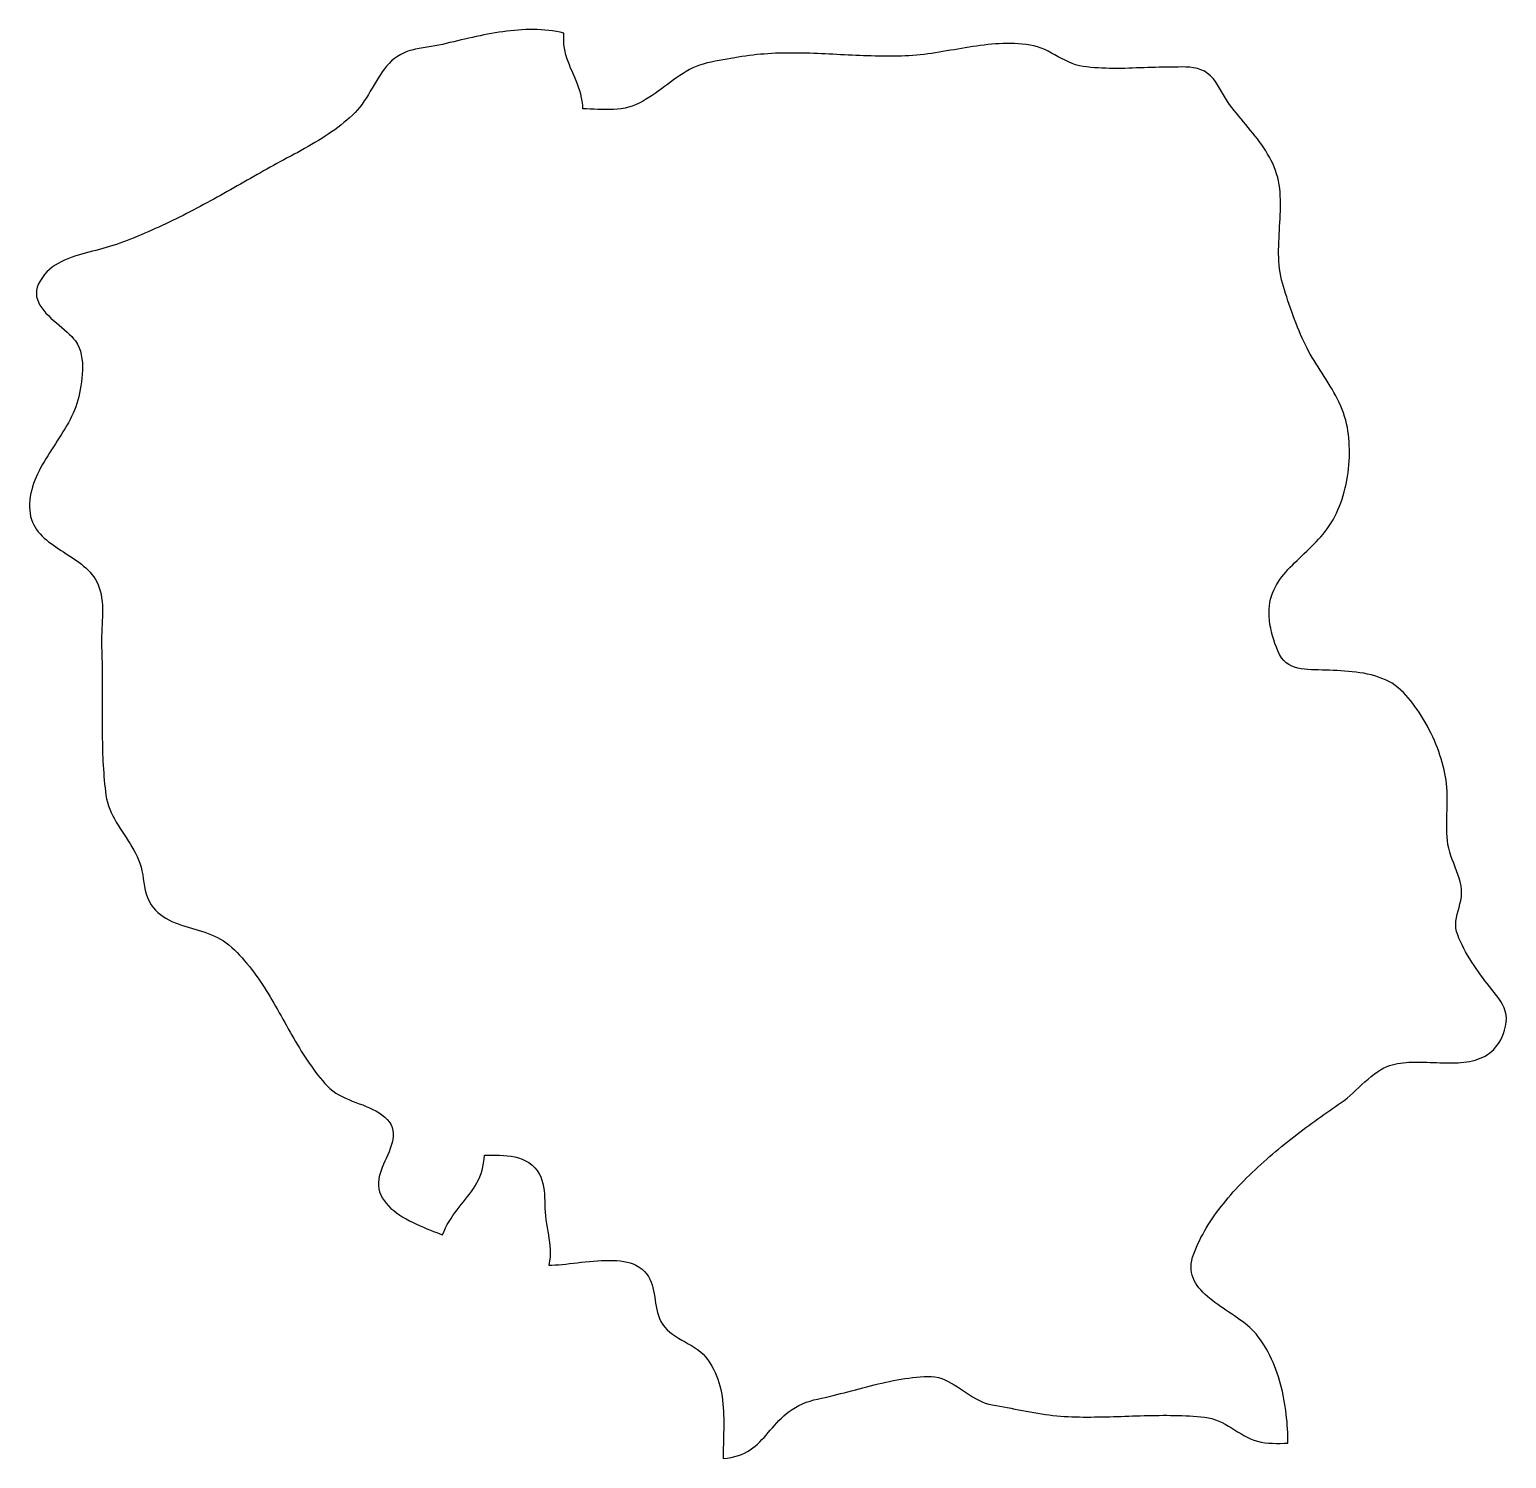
# Model space of a CAD drawing. Extents: x 1.756 to 2.146, y 0.807 to 1.184.
import ezdxf

# ---------------------------------------------------------------- set-up
doc = ezdxf.new("R2010")
doc.units = 0
doc.header["$MEASUREMENT"] = 0
doc.layers.add('C7', color=7, linetype='Continuous')

msp = doc.modelspace()

# ---------------------------------------------------------------- linework, layer by layer
at = {"layer": 'C7'}
msp.add_lwpolyline([(2.13379, 0.95683), (2.13366, 0.95787), (2.13344, 0.9589), (2.13316, 0.95991), (2.13284, 0.9609), (2.13248, 0.96188), (2.1321, 0.96285), (2.13171, 0.96383), (2.13134, 0.9648), (2.13098, 0.96579), (2.13067, 0.96678), (2.1304, 0.96779), (2.13021, 0.96883), (2.13008, 0.96982), (2.12999, 0.97081), (2.12993, 0.97181), (2.12989, 0.9728), (2.12988, 0.97381), (2.12989, 0.97481), (2.12991, 0.97581), (2.12993, 0.97682), (2.12996, 0.97782), (2.12999, 0.97883), (2.13001, 0.97983), (2.13001, 0.98083), (2.13, 0.98184), (2.12997, 0.98284), (2.12991, 0.98383), (2.12982, 0.98483), (2.12971, 0.98572), (2.12957, 0.98663), (2.12939, 0.98756), (2.12919, 0.9885), (2.12896, 0.98945), (2.1287, 0.9904), (2.12841, 0.99136), (2.1281, 0.99233), (2.12776, 0.9933), (2.1274, 0.99427), (2.12701, 0.99524), (2.12661, 0.9962), (2.12618, 0.99716), (2.12573, 0.99811), (2.12526, 0.99905), (2.12477, 0.99998), (2.12427, 1.00089), (2.12374, 1.00179), (2.12321, 1.00268), (2.12265, 1.00354), (2.12208, 1.00438), (2.1215, 1.0052), (2.12091, 1.00599), (2.1203, 1.00675), (2.11969, 1.00749), (2.11906, 1.00819), (2.11843, 1.00886), (2.11779, 1.0095), (2.11704, 1.01016), (2.11625, 1.01076), (2.11544, 1.01131), (2.11459, 1.01179), (2.11371, 1.01223), (2.1128, 1.01262), (2.11188, 1.01296), (2.11093, 1.01327), (2.10997, 1.01353), (2.10899, 1.01375), (2.10799, 1.01395), (2.10699, 1.01411), (2.10598, 1.01425), (2.10497, 1.01436), (2.10396, 1.01446), (2.10294, 1.01454), (2.10194, 1.0146), (2.10093, 1.01466), (2.09994, 1.0147), (2.09896, 1.01475), (2.098, 1.01479), (2.09703, 1.01482), (2.09606, 1.01484), (2.09511, 1.01486), (2.09416, 1.01488), (2.09323, 1.01493), (2.09232, 1.015), (2.09144, 1.01512), (2.09058, 1.01529), (2.08976, 1.01553), (2.08898, 1.01583), (2.08824, 1.01623), (2.08754, 1.01672), (2.08689, 1.01732), (2.0863, 1.01804), (2.08577, 1.01888), (2.0853, 1.01987), (2.08493, 1.02082), (2.08457, 1.02179), (2.08424, 1.02279), (2.08394, 1.0238), (2.08367, 1.02482), (2.08344, 1.02583), (2.08325, 1.02683), (2.08311, 1.02789), (2.08302, 1.02891), (2.083, 1.02989), (2.08303, 1.03084), (2.08311, 1.03175), (2.08325, 1.03263), (2.08343, 1.03348), (2.08366, 1.0343), (2.08394, 1.03509), (2.08425, 1.03585), (2.08461, 1.0366), (2.085, 1.03732), (2.08543, 1.03802), (2.08589, 1.0387), (2.08637, 1.03937), (2.08689, 1.04002), (2.08742, 1.04066), (2.08798, 1.04129), (2.08856, 1.04191), (2.08915, 1.04252), (2.08976, 1.04313), (2.09038, 1.04373), (2.09101, 1.04433), (2.09165, 1.04493), (2.09229, 1.04554), (2.09293, 1.04615), (2.09357, 1.04676), (2.09421, 1.04738), (2.09484, 1.04801), (2.09546, 1.04865), (2.09608, 1.04931), (2.09667, 1.04998), (2.09726, 1.05066), (2.09782, 1.05137), (2.09837, 1.05209), (2.09889, 1.05284), (2.0994, 1.05364), (2.09989, 1.05447), (2.10035, 1.05532), (2.10078, 1.0562), (2.10119, 1.0571), (2.10157, 1.05802), (2.10193, 1.05896), (2.10226, 1.05991), (2.10256, 1.06088), (2.10284, 1.06186), (2.10309, 1.06285), (2.10332, 1.06385), (2.10352, 1.06486), (2.10369, 1.06588), (2.10384, 1.0669), (2.10397, 1.06792), (2.10407, 1.06895), (2.10414, 1.06997), (2.10419, 1.07099), (2.10421, 1.072), (2.10421, 1.07301), (2.10418, 1.07401), (2.10413, 1.075), (2.10405, 1.07598), (2.10395, 1.07694), (2.10382, 1.07789), (2.10367, 1.07883), (2.10347, 1.0798), (2.10323, 1.08075), (2.10295, 1.0817), (2.10263, 1.08263), (2.10228, 1.08355), (2.1019, 1.08446), (2.10149, 1.08536), (2.10106, 1.08625), (2.1006, 1.08713), (2.10012, 1.088), (2.09963, 1.08887), (2.09912, 1.08973), (2.0986, 1.09058), (2.09807, 1.09143), (2.09754, 1.09227), (2.097, 1.09311), (2.09647, 1.09395), (2.09593, 1.09479), (2.09541, 1.09562), (2.09489, 1.09645), (2.09438, 1.09728), (2.09389, 1.09811), (2.09345, 1.09889), (2.09302, 1.0997), (2.09259, 1.10056), (2.09216, 1.10145), (2.09174, 1.10237), (2.09133, 1.10331), (2.09092, 1.10428), (2.09052, 1.10526), (2.09013, 1.10625), (2.08974, 1.10726), (2.08937, 1.10826), (2.089, 1.10927), (2.08865, 1.11027), (2.08831, 1.11127), (2.08798, 1.11225), (2.08766, 1.11322), (2.08736, 1.11416), (2.08707, 1.11508), (2.0868, 1.11597), (2.08654, 1.11683), (2.08629, 1.11777), (2.08608, 1.11872), (2.08591, 1.11968), (2.08577, 1.12065), (2.08567, 1.12164), (2.0856, 1.12263), (2.08556, 1.12363), (2.08553, 1.12464), (2.08553, 1.12565), (2.08555, 1.12667), (2.08558, 1.12769), (2.08563, 1.12872), (2.08568, 1.12975), (2.08573, 1.13077), (2.08579, 1.1318), (2.08585, 1.13283), (2.08591, 1.13385), (2.08595, 1.13487), (2.08599, 1.13588), (2.08601, 1.13689), (2.08602, 1.1379), (2.08601, 1.13889), (2.08597, 1.13988), (2.08591, 1.14086), (2.08582, 1.14183), (2.08569, 1.14283), (2.0855, 1.14382), (2.08528, 1.14477), (2.08501, 1.14571), (2.08469, 1.14662), (2.08435, 1.14752), (2.08396, 1.1484), (2.08355, 1.14926), (2.0831, 1.1501), (2.08263, 1.15093), (2.08213, 1.15174), (2.0816, 1.15255), (2.08106, 1.15334), (2.0805, 1.15412), (2.07992, 1.1549), (2.07933, 1.15566), (2.07872, 1.15642), (2.07811, 1.15718), (2.07749, 1.15793), (2.07687, 1.15869), (2.07624, 1.15944), (2.07562, 1.16019), (2.075, 1.16094), (2.07438, 1.1617), (2.07377, 1.16246), (2.07318, 1.16322), (2.07259, 1.164), (2.07202, 1.16482), (2.07149, 1.16568), (2.07098, 1.16656), (2.07048, 1.16745), (2.06997, 1.16834), (2.06944, 1.16921), (2.06887, 1.17005), (2.06825, 1.17084), (2.06756, 1.17157), (2.06678, 1.17222), (2.06594, 1.17276), (2.06504, 1.17317), (2.06409, 1.17348), (2.06311, 1.17369), (2.06209, 1.17382), (2.06107, 1.17389), (2.06003, 1.17391), (2.05899, 1.17389), (2.05797, 1.17387), (2.05697, 1.17384), (2.056, 1.17383), (2.05501, 1.17382), (2.05403, 1.17381), (2.05304, 1.17379), (2.05204, 1.17376), (2.05104, 1.17373), (2.05003, 1.1737), (2.04902, 1.17366), (2.04801, 1.17363), (2.047, 1.1736), (2.04598, 1.17357), (2.04497, 1.17354), (2.04396, 1.17353), (2.04294, 1.17352), (2.04193, 1.17352), (2.04092, 1.17353), (2.03992, 1.17355), (2.03892, 1.17359), (2.03792, 1.17364), (2.03693, 1.17371), (2.03595, 1.1738), (2.03497, 1.17391), (2.034, 1.17404), (2.03297, 1.17423), (2.03199, 1.1745), (2.03103, 1.17484), (2.0301, 1.17523), (2.02919, 1.17567), (2.02829, 1.17613), (2.0274, 1.17661), (2.02651, 1.1771), (2.02562, 1.17758), (2.02473, 1.17805), (2.02382, 1.17848), (2.0229, 1.17887), (2.02196, 1.17921), (2.02099, 1.17948), (2.02, 1.17968), (2.01895, 1.17982), (2.01792, 1.17993), (2.01689, 1.18001), (2.01587, 1.18006), (2.01485, 1.18009), (2.01383, 1.18009), (2.01282, 1.18007), (2.01182, 1.18003), (2.01081, 1.17996), (2.00981, 1.17988), (2.00882, 1.17979), (2.00782, 1.17968), (2.00683, 1.17955), (2.00584, 1.17942), (2.00485, 1.17928), (2.00387, 1.17912), (2.00288, 1.17896), (2.0019, 1.1788), (2.00091, 1.17863), (1.99993, 1.17846), (1.99894, 1.17829), (1.99796, 1.17812), (1.99697, 1.17796), (1.99598, 1.1778), (1.99499, 1.17764), (1.994, 1.17749), (1.99301, 1.17736), (1.99201, 1.17723), (1.99101, 1.17712), (1.99001, 1.17702), (1.98901, 1.17694), (1.988, 1.17687), (1.98702, 1.17682), (1.98604, 1.17678), (1.98505, 1.17676), (1.98406, 1.17674), (1.98307, 1.17673), (1.98208, 1.17673), (1.98108, 1.17674), (1.98008, 1.17675), (1.97908, 1.17677), (1.97807, 1.1768), (1.97707, 1.17683), (1.97606, 1.17687), (1.97505, 1.17691), (1.97404, 1.17695), (1.97303, 1.177), (1.97201, 1.17704), (1.971, 1.17709), (1.96998, 1.17714), (1.96897, 1.1772), (1.96795, 1.17725), (1.96694, 1.17729), (1.96592, 1.17734), (1.96491, 1.17739), (1.96389, 1.17743), (1.96288, 1.17746), (1.96186, 1.1775), (1.96085, 1.17753), (1.95984, 1.17755), (1.95883, 1.17756), (1.95782, 1.17757), (1.95681, 1.17758), (1.95581, 1.17757), (1.9548, 1.17755), (1.9538, 1.17753), (1.9528, 1.1775), (1.95181, 1.17745), (1.95082, 1.17739), (1.94983, 1.17732), (1.94884, 1.17724), (1.94786, 1.17715), (1.94688, 1.17704), (1.9459, 1.17692), (1.94493, 1.17678), (1.94396, 1.17662), (1.943, 1.17645), (1.94205, 1.17628), (1.94105, 1.17612), (1.94003, 1.17595), (1.93899, 1.17578), (1.93793, 1.1756), (1.93687, 1.17541), (1.93582, 1.17519), (1.93478, 1.17495), (1.93377, 1.17468), (1.9328, 1.17438), (1.93187, 1.17404), (1.931, 1.17365), (1.93012, 1.1732), (1.92926, 1.17272), (1.92842, 1.1722), (1.92758, 1.17166), (1.92676, 1.1711), (1.92594, 1.17051), (1.92513, 1.16992), (1.92432, 1.16931), (1.92351, 1.16871), (1.9227, 1.1681), (1.92189, 1.16751), (1.92107, 1.16692), (1.92024, 1.16635), (1.9194, 1.16581), (1.91855, 1.16529), (1.91769, 1.1648), (1.91681, 1.16434), (1.91591, 1.16393), (1.915, 1.16357), (1.91407, 1.16327), (1.91311, 1.16304), (1.91213, 1.16287), (1.91113, 1.16276), (1.91011, 1.16269), (1.90908, 1.16266), (1.90805, 1.16265), (1.90701, 1.16267), (1.90598, 1.16271), (1.90496, 1.16275), (1.90395, 1.16279), (1.90296, 1.16282), (1.902, 1.16283), (1.90194, 1.16385), (1.90182, 1.16484), (1.90165, 1.1658), (1.90143, 1.16673), (1.90117, 1.16764), (1.90087, 1.16853), (1.90055, 1.1694), (1.90021, 1.17025), (1.89985, 1.1711), (1.89949, 1.17194), (1.89913, 1.17278), (1.89877, 1.17362), (1.89843, 1.17446), (1.8981, 1.17532), (1.8978, 1.17618), (1.89753, 1.17706), (1.89731, 1.17795), (1.89713, 1.17887), (1.897, 1.17981), (1.89693, 1.18078), (1.89693, 1.18179), (1.897, 1.18283), (1.896, 1.18305), (1.895, 1.18324), (1.89399, 1.1834), (1.89299, 1.18353), (1.89199, 1.18363), (1.89098, 1.1837), (1.88997, 1.18375), (1.88896, 1.18377), (1.88795, 1.18377), (1.88694, 1.18375), (1.88593, 1.18371), (1.88493, 1.18364), (1.88392, 1.18356), (1.88291, 1.18346), (1.8819, 1.18334), (1.88089, 1.18321), (1.87988, 1.18306), (1.87887, 1.1829), (1.87787, 1.18272), (1.87687, 1.18254), (1.87586, 1.18234), (1.87486, 1.18214), (1.87386, 1.18193), (1.87287, 1.18171), (1.87187, 1.18149), (1.87088, 1.18126), (1.86989, 1.18103), (1.86891, 1.1808), (1.86792, 1.18056), (1.86694, 1.18033), (1.86597, 1.1801), (1.865, 1.17987), (1.86398, 1.17965), (1.86296, 1.17946), (1.86193, 1.1793), (1.8609, 1.17914), (1.85987, 1.17898), (1.85885, 1.1788), (1.85783, 1.17859), (1.85683, 1.17833), (1.85585, 1.17803), (1.85489, 1.17766), (1.85396, 1.17721), (1.85305, 1.17668), (1.85227, 1.17612), (1.85155, 1.1755), (1.85087, 1.17484), (1.85022, 1.17412), (1.84962, 1.17337), (1.84904, 1.17259), (1.84849, 1.17177), (1.84796, 1.17094), (1.84744, 1.17008), (1.84693, 1.16922), (1.84643, 1.16835), (1.84592, 1.16748), (1.84541, 1.16662), (1.84489, 1.16577), (1.84434, 1.16493), (1.84378, 1.16412), (1.84319, 1.16334), (1.84257, 1.16259), (1.8419, 1.16188), (1.8412, 1.16119), (1.84047, 1.16051), (1.83972, 1.15985), (1.83895, 1.15921), (1.83816, 1.15858), (1.83735, 1.15796), (1.83653, 1.15736), (1.83569, 1.15677), (1.83484, 1.15619), (1.83397, 1.15562), (1.8331, 1.15506), (1.83221, 1.15451), (1.83132, 1.15397), (1.83042, 1.15344), (1.82951, 1.15291), (1.8286, 1.1524), (1.82769, 1.15189), (1.82677, 1.15138), (1.82585, 1.15088), (1.82493, 1.15039), (1.82402, 1.14989), (1.8231, 1.1494), (1.8222, 1.14892), (1.82129, 1.14843), (1.8204, 1.14795), (1.81951, 1.14746), (1.81863, 1.14698), (1.81776, 1.14649), (1.81691, 1.14601), (1.81604, 1.14551), (1.81517, 1.14501), (1.8143, 1.14451), (1.81343, 1.14401), (1.81256, 1.14351), (1.81168, 1.14301), (1.81081, 1.14251), (1.80993, 1.14202), (1.80905, 1.14152), (1.80816, 1.14102), (1.80728, 1.14053), (1.80639, 1.14003), (1.8055, 1.13954), (1.80461, 1.13905), (1.80372, 1.13856), (1.80283, 1.13807), (1.80193, 1.13759), (1.80103, 1.13711), (1.80013, 1.13663), (1.79923, 1.13616), (1.79833, 1.13569), (1.79742, 1.13522), (1.79652, 1.13476), (1.79561, 1.13431), (1.7947, 1.13385), (1.79378, 1.1334), (1.79287, 1.13296), (1.79195, 1.13252), (1.79103, 1.13209), (1.79011, 1.13167), (1.78919, 1.13125), (1.78827, 1.13083), (1.78734, 1.13043), (1.78642, 1.13003), (1.78549, 1.12964), (1.78456, 1.12925), (1.78363, 1.12887), (1.78269, 1.1285), (1.78176, 1.12814), (1.78082, 1.12779), (1.77988, 1.12744), (1.77894, 1.1271), (1.778, 1.12678), (1.77714, 1.1265), (1.77627, 1.12624), (1.77537, 1.12599), (1.77446, 1.12575), (1.77354, 1.12551), (1.7726, 1.12528), (1.77167, 1.12504), (1.77073, 1.12479), (1.76979, 1.12453), (1.76885, 1.12426), (1.76793, 1.12397), (1.76702, 1.12365), (1.76612, 1.12331), (1.76525, 1.12294), (1.7644, 1.12253), (1.76357, 1.12208), (1.76278, 1.1216), (1.76202, 1.12106), (1.7613, 1.12048), (1.76063, 1.11984), (1.75999, 1.11914), (1.75941, 1.11838), (1.75888, 1.11755), (1.75841, 1.11666), (1.75807, 1.1158), (1.75788, 1.11496), (1.75783, 1.11415), (1.7579, 1.11335), (1.75809, 1.11258), (1.75838, 1.11183), (1.75876, 1.11109), (1.75923, 1.11038), (1.75976, 1.10968), (1.76036, 1.10899), (1.761, 1.10832), (1.76168, 1.10766), (1.76239, 1.10702), (1.76311, 1.10639), (1.76384, 1.10576), (1.76455, 1.10515), (1.76526, 1.10455), (1.76593, 1.10395), (1.76656, 1.10336), (1.76714, 1.10277), (1.76766, 1.10219), (1.76811, 1.10162), (1.76864, 1.10075), (1.76908, 1.09985), (1.76943, 1.09891), (1.76968, 1.09794), (1.76986, 1.09695), (1.76997, 1.09594), (1.77002, 1.09492), (1.77001, 1.09389), (1.76995, 1.09285), (1.76986, 1.09182), (1.76973, 1.0908), (1.76958, 1.08979), (1.76941, 1.0888), (1.76923, 1.08784), (1.76903, 1.08692), (1.76879, 1.08602), (1.76852, 1.08513), (1.76821, 1.08426), (1.76788, 1.08339), (1.76751, 1.08254), (1.76712, 1.0817), (1.7667, 1.08087), (1.76626, 1.08005), (1.76581, 1.07923), (1.76533, 1.07842), (1.76485, 1.07762), (1.76435, 1.07682), (1.76385, 1.07603), (1.76334, 1.07524), (1.76283, 1.07445), (1.76232, 1.07366), (1.76181, 1.07288), (1.76131, 1.07209), (1.76081, 1.0713), (1.76032, 1.07051), (1.75985, 1.06972), (1.75939, 1.06893), (1.75895, 1.06812), (1.75853, 1.06732), (1.75814, 1.06651), (1.75777, 1.06569), (1.75743, 1.06486), (1.75711, 1.06402), (1.75684, 1.06317), (1.7566, 1.06231), (1.75639, 1.06144), (1.75623, 1.06056), (1.75612, 1.05966), (1.75605, 1.05875), (1.75603, 1.05783), (1.75606, 1.05694), (1.75616, 1.0561), (1.75632, 1.0553), (1.75653, 1.05454), (1.7568, 1.05382), (1.75712, 1.05313), (1.75748, 1.05248), (1.75789, 1.05186), (1.75834, 1.05126), (1.75882, 1.0507), (1.75934, 1.05016), (1.75989, 1.04963), (1.76047, 1.04913), (1.76107, 1.04865), (1.76169, 1.04818), (1.76233, 1.04772), (1.76299, 1.04727), (1.76366, 1.04682), (1.76433, 1.04638), (1.76502, 1.04595), (1.7657, 1.04551), (1.76639, 1.04507), (1.76707, 1.04463), (1.76774, 1.04418), (1.7684, 1.04372), (1.76906, 1.04324), (1.76969, 1.04275), (1.7703, 1.04225), (1.7709, 1.04173), (1.77146, 1.04118), (1.772, 1.04061), (1.7725, 1.04001), (1.77297, 1.03939), (1.7734, 1.03873), (1.77379, 1.03804), (1.77414, 1.03731), (1.77443, 1.03654), (1.77468, 1.03574), (1.77489, 1.0348), (1.77505, 1.03384), (1.77516, 1.03287), (1.77523, 1.03188), (1.77527, 1.03087), (1.77527, 1.02986), (1.77525, 1.02884), (1.77522, 1.02782), (1.77517, 1.0268), (1.77512, 1.02578), (1.77507, 1.02476), (1.77503, 1.02376), (1.77501, 1.02276), (1.77501, 1.02179), (1.77503, 1.02083), (1.77507, 1.01985), (1.77511, 1.01887), (1.77513, 1.01789), (1.77516, 1.0169), (1.77517, 1.01591), (1.77519, 1.01491), (1.7752, 1.01391), (1.7752, 1.01291), (1.77521, 1.01191), (1.77521, 1.0109), (1.77521, 1.00989), (1.7752, 1.00888), (1.7752, 1.00787), (1.77519, 1.00686), (1.77519, 1.00585), (1.77518, 1.00483), (1.77518, 1.00382), (1.77518, 1.0028), (1.77517, 1.00178), (1.77518, 1.00077), (1.77518, 0.99975), (1.77518, 0.99874), (1.77519, 0.99772), (1.77521, 0.99671), (1.77523, 0.9957), (1.77525, 0.99469), (1.77528, 0.99368), (1.77531, 0.99268), (1.77535, 0.99167), (1.7754, 0.99067), (1.77545, 0.98968), (1.77551, 0.98868), (1.77558, 0.98769), (1.77566, 0.9867), (1.77574, 0.98572), (1.77584, 0.98474), (1.77594, 0.98376), (1.77606, 0.98279), (1.77618, 0.98183), (1.77635, 0.98086), (1.77658, 0.97993), (1.77686, 0.97901), (1.77719, 0.97811), (1.77756, 0.97724), (1.77797, 0.97638), (1.77842, 0.97553), (1.77889, 0.97469), (1.77939, 0.97387), (1.7799, 0.97305), (1.78042, 0.97223), (1.78095, 0.97142), (1.78149, 0.9706), (1.78201, 0.96979), (1.78253, 0.96897), (1.78303, 0.96814), (1.78351, 0.9673), (1.78397, 0.96646), (1.78439, 0.9656), (1.78477, 0.96472), (1.78512, 0.96383), (1.78543, 0.96282), (1.78567, 0.9618), (1.78587, 0.96079), (1.78603, 0.95977), (1.78619, 0.95875), (1.78636, 0.95775), (1.78657, 0.95675), (1.78683, 0.95576), (1.78716, 0.95478), (1.78759, 0.95382), (1.78814, 0.95288), (1.78868, 0.95214), (1.78927, 0.95146), (1.7899, 0.95085), (1.79057, 0.95029), (1.79128, 0.94978), (1.79202, 0.94932), (1.79279, 0.9489), (1.79359, 0.94851), (1.79441, 0.94816), (1.79525, 0.94784), (1.79611, 0.94754), (1.79698, 0.94725), (1.79786, 0.94698), (1.79874, 0.94671), (1.79963, 0.94645), (1.80052, 0.94619), (1.8014, 0.94591), (1.80228, 0.94563), (1.80314, 0.94532), (1.80399, 0.945), (1.80483, 0.94465), (1.80564, 0.94426), (1.80643, 0.94384), (1.80719, 0.94338), (1.80792, 0.94287), (1.80862, 0.94231), (1.80936, 0.94165), (1.81007, 0.94097), (1.81077, 0.94028), (1.81145, 0.93958), (1.81212, 0.93887), (1.81276, 0.93814), (1.81339, 0.9374), (1.81401, 0.93664), (1.8146, 0.93588), (1.81519, 0.93511), (1.81576, 0.93433), (1.81632, 0.93353), (1.81687, 0.93273), (1.81741, 0.93193), (1.81794, 0.93111), (1.81846, 0.93029), (1.81897, 0.92946), (1.81947, 0.92863), (1.81997, 0.9278), (1.82046, 0.92696), (1.82095, 0.92611), (1.82143, 0.92527), (1.82191, 0.92442), (1.82239, 0.92357), (1.82286, 0.92272), (1.82334, 0.92187), (1.82381, 0.92102), (1.82429, 0.92017), (1.82477, 0.91932), (1.82525, 0.91847), (1.82573, 0.91763), (1.82622, 0.91679), (1.82671, 0.91596), (1.82721, 0.91513), (1.82772, 0.9143), (1.82823, 0.91348), (1.82875, 0.91267), (1.82928, 0.91187), (1.82982, 0.91107), (1.83037, 0.91028), (1.83093, 0.9095), (1.8315, 0.90873), (1.83209, 0.90797), (1.83269, 0.90722), (1.83331, 0.90649), (1.83394, 0.90576), (1.83459, 0.90505), (1.83528, 0.90438), (1.83602, 0.90377), (1.8368, 0.90322), (1.83762, 0.90273), (1.83847, 0.90228), (1.83935, 0.90186), (1.84024, 0.90148), (1.84115, 0.90111), (1.84207, 0.90076), (1.84299, 0.90042), (1.84391, 0.90007), (1.84482, 0.89971), (1.84571, 0.89933), (1.84658, 0.89892), (1.84742, 0.89849), (1.84823, 0.89801), (1.849, 0.89748), (1.84972, 0.89689), (1.85039, 0.89624), (1.85096, 0.89554), (1.8514, 0.89483), (1.8517, 0.89409), (1.85189, 0.89334), (1.85197, 0.89257), (1.85195, 0.89179), (1.85185, 0.891), (1.85168, 0.89019), (1.85145, 0.88938), (1.85117, 0.88857), (1.85086, 0.88774), (1.85051, 0.88692), (1.85015, 0.88609), (1.84978, 0.88526), (1.84943, 0.88444), (1.84909, 0.88361), (1.84877, 0.88279), (1.8485, 0.88198), (1.84829, 0.88118), (1.84813, 0.88038), (1.84805, 0.8796), (1.84806, 0.87883), (1.84817, 0.87796), (1.84838, 0.87713), (1.84869, 0.87634), (1.84908, 0.87557), (1.84955, 0.87484), (1.85009, 0.87413), (1.8507, 0.87346), (1.85137, 0.87281), (1.8521, 0.8722), (1.85287, 0.87161), (1.85368, 0.87105), (1.85453, 0.87051), (1.8554, 0.87), (1.8563, 0.86951), (1.85721, 0.86905), (1.85813, 0.86861), (1.85905, 0.86819), (1.85997, 0.8678), (1.86087, 0.86742), (1.86176, 0.86706), (1.86262, 0.86673), (1.86345, 0.86641), (1.86424, 0.86611), (1.865, 0.86583), (1.86537, 0.86677), (1.86579, 0.86767), (1.86623, 0.86852), (1.86671, 0.86935), (1.86721, 0.87015), (1.86773, 0.87091), (1.86826, 0.87166), (1.86881, 0.87239), (1.86936, 0.8731), (1.86992, 0.8738), (1.87048, 0.8745), (1.87103, 0.87519), (1.87158, 0.87589), (1.87211, 0.87659), (1.87262, 0.87729), (1.87312, 0.87802), (1.87358, 0.87875), (1.87402, 0.87951), (1.87443, 0.8803), (1.8748, 0.88111), (1.87513, 0.88196), (1.87541, 0.88284), (1.87564, 0.88377), (1.87582, 0.88474), (1.87594, 0.88576), (1.876, 0.88683), (1.87697, 0.88683), (1.87796, 0.88683), (1.87897, 0.88683), (1.87999, 0.88681), (1.88102, 0.88677), (1.88204, 0.88668), (1.88305, 0.88656), (1.88405, 0.88637), (1.88502, 0.88612), (1.88595, 0.8858), (1.88685, 0.88538), (1.88771, 0.88488), (1.88851, 0.88426), (1.88928, 0.88353), (1.88992, 0.88275), (1.89044, 0.88195), (1.89086, 0.88112), (1.89119, 0.88026), (1.89144, 0.87938), (1.89163, 0.87847), (1.89175, 0.87755), (1.89184, 0.87662), (1.89189, 0.87567), (1.89193, 0.87471), (1.89195, 0.87374), (1.89198, 0.87277), (1.89203, 0.8718), (1.8921, 0.87083), (1.89222, 0.86975), (1.89237, 0.86872), (1.89254, 0.86772), (1.89271, 0.86674), (1.89289, 0.86578), (1.89305, 0.86483), (1.89319, 0.86388), (1.8933, 0.86293), (1.89337, 0.86196), (1.89338, 0.86098), (1.89333, 0.85996), (1.8932, 0.85892), (1.893, 0.85783), (1.89381, 0.85784), (1.89466, 0.85788), (1.89556, 0.85794), (1.8965, 0.85803), (1.89747, 0.85812), (1.89846, 0.85823), (1.89948, 0.85834), (1.90052, 0.85846), (1.90157, 0.85858), (1.90263, 0.85869), (1.9037, 0.8588), (1.90477, 0.8589), (1.90583, 0.85898), (1.90688, 0.85904), (1.90793, 0.85908), (1.90895, 0.85909), (1.90995, 0.85907), (1.91093, 0.85902), (1.91187, 0.85893), (1.91278, 0.85881), (1.91365, 0.85863), (1.91448, 0.85841), (1.91525, 0.85813), (1.91598, 0.8578), (1.91686, 0.85728), (1.91763, 0.85672), (1.91829, 0.85611), (1.91884, 0.85547), (1.91931, 0.8548), (1.9197, 0.85409), (1.92002, 0.85336), (1.92028, 0.85261), (1.92049, 0.85183), (1.92066, 0.85104), (1.92081, 0.85024), (1.92094, 0.84942), (1.92106, 0.8486), (1.92118, 0.84778), (1.92132, 0.84696), (1.92148, 0.84614), (1.92168, 0.84532), (1.92192, 0.84452), (1.92222, 0.84374), (1.92258, 0.84297), (1.92302, 0.84222), (1.92357, 0.84146), (1.9242, 0.84078), (1.92489, 0.84016), (1.92564, 0.83959), (1.92642, 0.83905), (1.92724, 0.83854), (1.92808, 0.83806), (1.92894, 0.83758), (1.92979, 0.8371), (1.93064, 0.83661), (1.93146, 0.83609), (1.93225, 0.83555), (1.93301, 0.83496), (1.93371, 0.83432), (1.93435, 0.83362), (1.93496, 0.83283), (1.93551, 0.83203), (1.93602, 0.83121), (1.93648, 0.83037), (1.93689, 0.82951), (1.93726, 0.82864), (1.93759, 0.82776), (1.93788, 0.82686), (1.93813, 0.82595), (1.93835, 0.82503), (1.93854, 0.8241), (1.9387, 0.82316), (1.93883, 0.82221), (1.93893, 0.82126), (1.93901, 0.8203), (1.93907, 0.81933), (1.93912, 0.81837), (1.93914, 0.81739), (1.93915, 0.81642), (1.93915, 0.81545), (1.93915, 0.81447), (1.93913, 0.8135), (1.93911, 0.81253), (1.93908, 0.81157), (1.93906, 0.81061), (1.93903, 0.80965), (1.93901, 0.8087), (1.939, 0.80776), (1.939, 0.80683), (1.9401, 0.80693), (1.94114, 0.80709), (1.94211, 0.80731), (1.94301, 0.80758), (1.94386, 0.8079), (1.94466, 0.80826), (1.94542, 0.80867), (1.94613, 0.80911), (1.9468, 0.80959), (1.94744, 0.8101), (1.94806, 0.81064), (1.94865, 0.8112), (1.94922, 0.81179), (1.94978, 0.81239), (1.95033, 0.81301), (1.95088, 0.81364), (1.95143, 0.81427), (1.95199, 0.81491), (1.95255, 0.81555), (1.95313, 0.81619), (1.95373, 0.81682), (1.95436, 0.81745), (1.95502, 0.81806), (1.95571, 0.81865), (1.95644, 0.81923), (1.95721, 0.81978), (1.95804, 0.82031), (1.95899, 0.82084), (1.95996, 0.82128), (1.96093, 0.82166), (1.96191, 0.82198), (1.96289, 0.82225), (1.96389, 0.82249), (1.9649, 0.82272), (1.96592, 0.82294), (1.96695, 0.82317), (1.968, 0.82342), (1.96896, 0.82367), (1.96993, 0.82392), (1.97091, 0.82417), (1.97189, 0.82443), (1.97288, 0.82469), (1.97387, 0.82496), (1.97486, 0.82522), (1.97586, 0.82548), (1.97686, 0.82573), (1.97786, 0.82599), (1.97887, 0.82623), (1.97987, 0.82648), (1.98088, 0.82671), (1.98189, 0.82693), (1.9829, 0.82715), (1.98392, 0.82735), (1.98493, 0.82754), (1.98594, 0.82772), (1.98695, 0.82788), (1.98796, 0.82803), (1.98897, 0.82816), (1.98998, 0.82827), (1.99099, 0.82836), (1.99199, 0.82843), (1.993, 0.82848), (1.99395, 0.82847), (1.99488, 0.82836), (1.99578, 0.82816), (1.99666, 0.82789), (1.99751, 0.82756), (1.99835, 0.82716), (1.99917, 0.82672), (1.99998, 0.82624), (2.00078, 0.82573), (2.00157, 0.8252), (2.00237, 0.82467), (2.00316, 0.82413), (2.00396, 0.8236), (2.00477, 0.82309), (2.00559, 0.82261), (2.00643, 0.82217), (2.00729, 0.82177), (2.00816, 0.82143), (2.00906, 0.82115), (2.01, 0.82096), (2.01098, 0.82079), (2.01196, 0.82061), (2.01295, 0.82043), (2.01394, 0.82025), (2.01494, 0.82006), (2.01594, 0.81987), (2.01694, 0.81967), (2.01795, 0.81948), (2.01896, 0.8193), (2.01996, 0.81911), (2.02097, 0.81894), (2.02198, 0.81877), (2.02299, 0.81861), (2.024, 0.81846), (2.025, 0.81832), (2.02601, 0.81819), (2.02701, 0.81809), (2.02801, 0.81799), (2.029, 0.81792), (2.03, 0.81787), (2.03099, 0.81783), (2.03198, 0.8178), (2.03298, 0.81778), (2.03398, 0.81776), (2.03497, 0.81776), (2.03597, 0.81776), (2.03697, 0.81777), (2.03797, 0.81778), (2.03898, 0.8178), (2.03998, 0.81782), (2.04098, 0.81785), (2.04199, 0.81788), (2.04299, 0.81791), (2.044, 0.81794), (2.045, 0.81797), (2.04601, 0.818), (2.04701, 0.81804), (2.04802, 0.81807), (2.04902, 0.8181), (2.05003, 0.81813), (2.05103, 0.81815), (2.05204, 0.81817), (2.05304, 0.81819), (2.05404, 0.8182), (2.05504, 0.81821), (2.05605, 0.81821), (2.05705, 0.8182), (2.05805, 0.81819), (2.05904, 0.81816), (2.06004, 0.81813), (2.06104, 0.81809), (2.06203, 0.81804), (2.06303, 0.81798), (2.06402, 0.8179), (2.06501, 0.81782), (2.066, 0.81772), (2.06699, 0.81757), (2.06795, 0.81734), (2.06887, 0.81705), (2.06975, 0.8167), (2.07061, 0.8163), (2.07145, 0.81586), (2.07228, 0.81539), (2.07309, 0.8149), (2.0739, 0.8144), (2.07471, 0.81389), (2.07553, 0.8134), (2.07636, 0.81292), (2.07721, 0.81246), (2.07809, 0.81204), (2.079, 0.81167), (2.07996, 0.81136), (2.08094, 0.81113), (2.08193, 0.81097), (2.08294, 0.81087), (2.08395, 0.81082), (2.08496, 0.81081), (2.08598, 0.81081), (2.08699, 0.81082), (2.088, 0.81083), (2.08799, 0.81175), (2.08797, 0.81269), (2.08793, 0.81364), (2.08789, 0.8146), (2.08782, 0.81557), (2.08774, 0.81654), (2.08765, 0.81753), (2.08754, 0.81851), (2.08741, 0.81951), (2.08727, 0.8205), (2.08711, 0.8215), (2.08693, 0.82249), (2.08673, 0.82348), (2.08652, 0.82448), (2.08628, 0.82546), (2.08603, 0.82645), (2.08575, 0.82742), (2.08546, 0.82839), (2.08514, 0.82935), (2.0848, 0.83029), (2.08445, 0.83123), (2.08407, 0.83215), (2.08366, 0.83306), (2.08324, 0.83395), (2.08279, 0.83483), (2.08231, 0.83569), (2.08182, 0.83653), (2.08129, 0.83734), (2.08075, 0.83814), (2.08017, 0.83891), (2.07958, 0.83966), (2.07907, 0.84023), (2.07852, 0.84079), (2.07793, 0.84134), (2.07731, 0.84188), (2.07667, 0.84241), (2.07599, 0.84293), (2.0753, 0.84344), (2.07459, 0.84395), (2.07386, 0.84445), (2.07313, 0.84495), (2.07239, 0.84545), (2.07164, 0.84595), (2.0709, 0.84645), (2.07017, 0.84695), (2.06945, 0.84746), (2.06874, 0.84797), (2.06805, 0.8485), (2.06738, 0.84903), (2.06673, 0.84957), (2.06612, 0.85012), (2.06554, 0.85069), (2.065, 0.85127), (2.06449, 0.85187), (2.06404, 0.85248), (2.06363, 0.85312), (2.06328, 0.85377), (2.06298, 0.85445), (2.06275, 0.85515), (2.06258, 0.85587), (2.06247, 0.85662), (2.06245, 0.8574), (2.06249, 0.85821), (2.06262, 0.85905), (2.06284, 0.85992), (2.06314, 0.86083), (2.06348, 0.86169), (2.06384, 0.86255), (2.06422, 0.86341), (2.06463, 0.86426), (2.06505, 0.8651), (2.0655, 0.86594), (2.06596, 0.86678), (2.06645, 0.8676), (2.06695, 0.86843), (2.06747, 0.86925), (2.06801, 0.87006), (2.06857, 0.87087), (2.06914, 0.87167), (2.06973, 0.87246), (2.07033, 0.87325), (2.07095, 0.87404), (2.07158, 0.87482), (2.07223, 0.87559), (2.07289, 0.87636), (2.07356, 0.87712), (2.07424, 0.87787), (2.07494, 0.87862), (2.07564, 0.87937), (2.07636, 0.8801), (2.07708, 0.88083), (2.07781, 0.88156), (2.07856, 0.88228), (2.07931, 0.88299), (2.08006, 0.8837), (2.08083, 0.8844), (2.0816, 0.88509), (2.08238, 0.88578), (2.08316, 0.88646), (2.08394, 0.88713), (2.08473, 0.8878), (2.08553, 0.88846), (2.08632, 0.88911), (2.08712, 0.88976), (2.08792, 0.8904), (2.08873, 0.89103), (2.08953, 0.89166), (2.09033, 0.89227), (2.09113, 0.89289), (2.09193, 0.89349), (2.09273, 0.89409), (2.09353, 0.89468), (2.09433, 0.89526), (2.09512, 0.89584), (2.0959, 0.89641), (2.09669, 0.89697), (2.09746, 0.89752), (2.09824, 0.89807), (2.099, 0.89861), (2.09976, 0.89914), (2.10051, 0.89967), (2.10126, 0.90018), (2.102, 0.90069), (2.10279, 0.90127), (2.10358, 0.9019), (2.10436, 0.90257), (2.10515, 0.90326), (2.10593, 0.90399), (2.10672, 0.90472), (2.10751, 0.90545), (2.1083, 0.90618), (2.10911, 0.90689), (2.10992, 0.90757), (2.11074, 0.90821), (2.11157, 0.90881), (2.11242, 0.90935), (2.11329, 0.90983), (2.11416, 0.91022), (2.11482, 0.91047), (2.1155, 0.91067), (2.1162, 0.91085), (2.11691, 0.911), (2.11764, 0.91112), (2.11839, 0.91121), (2.11915, 0.91128), (2.11992, 0.91133), (2.1207, 0.91136), (2.12149, 0.91138), (2.12229, 0.91138), (2.1231, 0.91137), (2.12391, 0.91135), (2.12473, 0.91133), (2.12555, 0.9113), (2.12637, 0.91127), (2.1272, 0.91124), (2.12802, 0.91121), (2.12884, 0.91119), (2.12966, 0.91117), (2.13047, 0.91116), (2.13127, 0.91117), (2.13207, 0.91119), (2.13286, 0.91122), (2.13364, 0.91128), (2.13441, 0.91135), (2.13516, 0.91145), (2.13591, 0.91158), (2.13663, 0.91173), (2.13734, 0.91191), (2.13804, 0.91213), (2.13871, 0.91238), (2.13936, 0.91266), (2.13999, 0.91299), (2.1406, 0.91336), (2.14119, 0.91377), (2.14175, 0.91423), (2.14228, 0.91474), (2.14278, 0.91529), (2.14325, 0.91591), (2.1437, 0.91657), (2.14411, 0.9173), (2.14449, 0.91809), (2.14483, 0.91893), (2.14513, 0.91985), (2.1454, 0.92083), (2.14559, 0.92189), (2.14563, 0.9229), (2.14554, 0.92387), (2.14533, 0.92479), (2.14501, 0.92568), (2.1446, 0.92654), (2.14412, 0.92737), (2.14358, 0.92818), (2.143, 0.92898), (2.14238, 0.92976), (2.14175, 0.93054), (2.14113, 0.93133), (2.14051, 0.93211), (2.13997, 0.93284), (2.1394, 0.9336), (2.13882, 0.93439), (2.13824, 0.93521), (2.13765, 0.93605), (2.13707, 0.93691), (2.13649, 0.93778), (2.13593, 0.93867), (2.13539, 0.93957), (2.13486, 0.94047), (2.13437, 0.94138), (2.13391, 0.94228), (2.13349, 0.94318), (2.13311, 0.94408), (2.13277, 0.94496), (2.13249, 0.94583), (2.1323, 0.94674), (2.13224, 0.94765), (2.13229, 0.94856), (2.13243, 0.94947), (2.13263, 0.95037), (2.13286, 0.95128), (2.13312, 0.95219), (2.13336, 0.95311), (2.13358, 0.95403), (2.13374, 0.95495), (2.13381, 0.95589), (2.13379, 0.95683)], dxfattribs=at)

doc.saveas('drawing.dxf')
